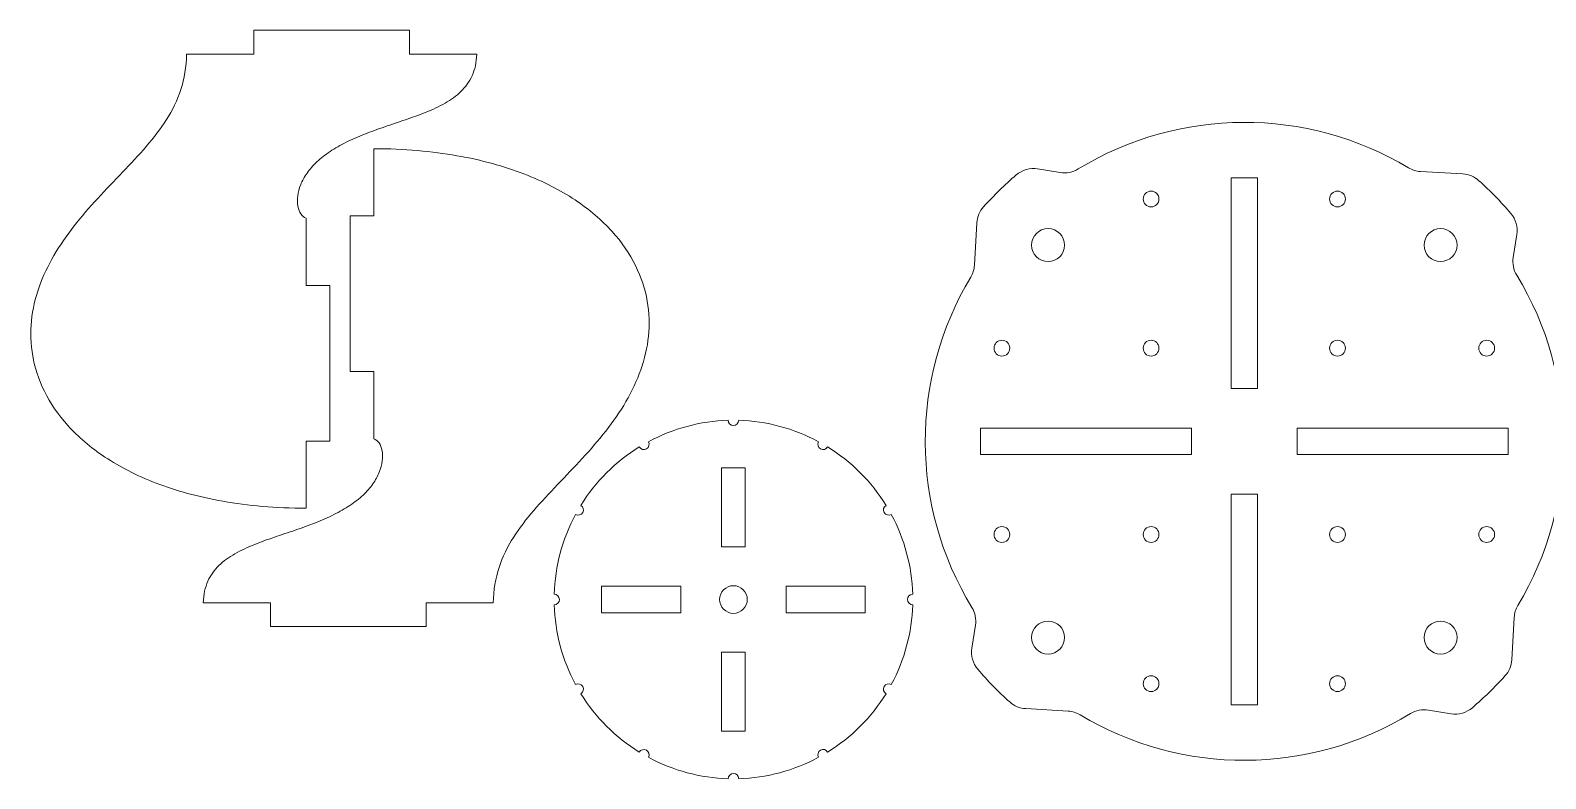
# Model space of a CAD drawing. Header units: centimetres. Extents: x -16.4 to 35.7, y -46.1 to 13.5.
# Drawn here: x -16.24 to 9.34, y -31.8 to -19.16 of the extents above; entities that cross this region are included whole.
import ezdxf

# ---------------------------------------------------------------- set-up
doc = ezdxf.new("R2010")
doc.units = ezdxf.units.CM
doc.header["$MEASUREMENT"] = 0
doc.layers.add('layer 1', color=7, linetype='Continuous')

msp = doc.modelspace()

# ---------------------------------------------------------------- linework, layer by layer
at = {"layer": 'layer 1', "color": 250, "lineweight": 9}
for points, knots in [([(-11.58258, -27.23208), (-11.58258, -27.23208), (-11.58258, -26.09738), (-11.58258, -26.09738), (-11.58258, -26.09738), (-11.58258, -26.09738), (-11.18208, -26.09738), (-11.18208, -26.09738), (-11.18208, -26.09738), (-11.18208, -26.09738), (-11.18208, -23.47188), (-11.18208, -23.47188), (-11.18208, -23.47188), (-11.18208, -23.47188), (-11.58258, -23.47188), (-11.58258, -23.47188), (-11.58258, -23.47188), (-11.58258, -23.47188), (-11.58258, -22.33293), (-11.58258, -22.33293), (-11.58258, -22.33293), (-11.61664, -22.32357), (-11.64661, -22.29914), (-11.67027, -22.26428), (-11.67027, -22.26428), (-11.69394, -22.22943), (-11.71132, -22.18412), (-11.72075, -22.13232), (-11.72075, -22.13232), (-11.73019, -22.08051), (-11.7317, -22.02222), (-11.72411, -21.96071), (-11.72411, -21.96071), (-11.71653, -21.89921), (-11.69987, -21.8345), (-11.67355, -21.76914), (-11.67355, -21.76914), (-11.64722, -21.70382), (-11.61121, -21.63787), (-11.56546, -21.57324), (-11.56546, -21.57324), (-11.5197, -21.50863), (-11.46419, -21.44531), (-11.39939, -21.38459), (-11.39939, -21.38459), (-11.33458, -21.32387), (-11.26045, -21.26574), (-11.17802, -21.21077), (-11.17802, -21.21077), (-11.09559, -21.1558), (-11.00482, -21.10399), (-10.90722, -21.05528), (-10.90722, -21.05528), (-10.80962, -21.00657), (-10.7052, -20.96095), (-10.59596, -20.91765), (-10.59596, -20.91765), (-10.48675, -20.87435), (-10.37273, -20.83338), (-10.25645, -20.79333), (-10.25645, -20.79333), (-10.14017, -20.75327), (-10.02165, -20.7141), (-9.90395, -20.67376), (-9.90395, -20.67376), (-9.78626, -20.6334), (-9.66938, -20.59184), (-9.55697, -20.54631), (-9.55697, -20.54631), (-9.44453, -20.50077), (-9.33653, -20.45129), (-9.23709, -20.39439), (-9.23709, -20.39439), (-9.13766, -20.33746), (-9.04679, -20.27315), (-8.96913, -20.19729), (-8.96913, -20.19729), (-8.89149, -20.12143), (-8.82704, -20.03404), (-8.78102, -19.93033), (-8.78102, -19.93033), (-8.73497, -19.82663), (-8.70734, -19.7066), (-8.70381, -19.56478), (-8.70381, -19.56478), (-8.70381, -19.56478), (-9.83817, -19.56478), (-9.83817, -19.56478), (-9.83817, -19.56478), (-9.83817, -19.56478), (-9.83817, -19.16428), (-9.83817, -19.16428), (-9.83817, -19.16428), (-9.83817, -19.16428), (-12.46368, -19.16428), (-12.46368, -19.16428), (-12.46368, -19.16428), (-12.46368, -19.16428), (-12.46368, -19.56478), (-12.46368, -19.56478), (-12.46368, -19.56478), (-12.46368, -19.56478), (-13.59864, -19.56478), (-13.59864, -19.56478), (-13.59864, -19.56478), (-13.60167, -19.7842), (-13.6367, -19.981), (-13.69586, -20.16287), (-13.69586, -20.16287), (-13.75503, -20.34475), (-13.83834, -20.51169), (-13.93829, -20.67021), (-13.93829, -20.67021), (-14.03825, -20.82872), (-14.15486, -20.97882), (-14.28101, -21.12582), (-14.28101, -21.12582), (-14.40718, -21.27281), (-14.5429, -21.4167), (-14.68144, -21.56164), (-14.68144, -21.56164), (-14.81998, -21.70658), (-14.96136, -21.85257), (-15.09922, -22.00257), (-15.09922, -22.00257), (-15.23709, -22.15257), (-15.37142, -22.30659), (-15.49631, -22.46642), (-15.49631, -22.46642), (-15.62117, -22.62625), (-15.73657, -22.79188), (-15.8369, -22.96394), (-15.8369, -22.96394), (-15.93723, -23.136), (-16.02249, -23.31446), (-16.0875, -23.49881), (-16.0875, -23.49881), (-16.15251, -23.68314), (-16.19723, -23.87333), (-16.21689, -24.06765), (-16.21689, -24.06765), (-16.23653, -24.26195), (-16.23108, -24.46038), (-16.19609, -24.65999), (-16.19609, -24.65999), (-16.1611, -24.85961), (-16.09656, -25.06042), (-15.99841, -25.25834), (-15.99841, -25.25834), (-15.90028, -25.45625), (-15.76852, -25.65126), (-15.59947, -25.83807), (-15.59947, -25.83807), (-15.43043, -26.02492), (-15.22409, -26.20357), (-14.97715, -26.36759), (-14.97715, -26.36759), (-14.7302, -26.5316), (-14.44264, -26.68099), (-14.11155, -26.80812), (-14.11155, -26.80812), (-13.78048, -26.93525), (-13.40585, -27.04011), (-12.98512, -27.1139), (-12.98512, -27.1139), (-12.56443, -27.1877), (-12.09764, -27.23041), (-11.58258, -27.23208)], [0, 0, 0, 0, 0.02325581, 0.02325581, 0.02325581, 0.02325581, 0.04651163, 0.04651163, 0.04651163, 0.04651163, 0.06976744, 0.06976744, 0.06976744, 0.06976744, 0.09302326, 0.09302326, 0.09302326, 0.09302326, 0.11627907, 0.11627907, 0.11627907, 0.11627907, 0.13953488, 0.13953488, 0.13953488, 0.13953488, 0.1627907, 0.1627907, 0.1627907, 0.1627907, 0.18604651, 0.18604651, 0.18604651, 0.18604651, 0.20930233, 0.20930233, 0.20930233, 0.20930233, 0.23255814, 0.23255814, 0.23255814, 0.23255814, 0.25581395, 0.25581395, 0.25581395, 0.25581395, 0.27906977, 0.27906977, 0.27906977, 0.27906977, 0.30232558, 0.30232558, 0.30232558, 0.30232558, 0.3255814, 0.3255814, 0.3255814, 0.3255814, 0.34883721, 0.34883721, 0.34883721, 0.34883721, 0.37209302, 0.37209302, 0.37209302, 0.37209302, 0.39534884, 0.39534884, 0.39534884, 0.39534884, 0.41860465, 0.41860465, 0.41860465, 0.41860465, 0.44186047, 0.44186047, 0.44186047, 0.44186047, 0.46511628, 0.46511628, 0.46511628, 0.46511628, 0.48837209, 0.48837209, 0.48837209, 0.48837209, 0.51162791, 0.51162791, 0.51162791, 0.51162791, 0.53488372, 0.53488372, 0.53488372, 0.53488372, 0.55813953, 0.55813953, 0.55813953, 0.55813953, 0.58139535, 0.58139535, 0.58139535, 0.58139535, 0.60465116, 0.60465116, 0.60465116, 0.60465116, 0.62790698, 0.62790698, 0.62790698, 0.62790698, 0.65116279, 0.65116279, 0.65116279, 0.65116279, 0.6744186, 0.6744186, 0.6744186, 0.6744186, 0.69767442, 0.69767442, 0.69767442, 0.69767442, 0.72093023, 0.72093023, 0.72093023, 0.72093023, 0.74418605, 0.74418605, 0.74418605, 0.74418605, 0.76744186, 0.76744186, 0.76744186, 0.76744186, 0.79069767, 0.79069767, 0.79069767, 0.79069767, 0.81395349, 0.81395349, 0.81395349, 0.81395349, 0.8372093, 0.8372093, 0.8372093, 0.8372093, 0.86046512, 0.86046512, 0.86046512, 0.86046512, 0.88372093, 0.88372093, 0.88372093, 0.88372093, 0.90697674, 0.90697674, 0.90697674, 0.90697674, 0.93023256, 0.93023256, 0.93023256, 0.93023256, 0.95348837, 0.95348837, 0.95348837, 0.95348837, 1, 1, 1, 1]), ([(-11.58258, -27.23208), (-11.58258, -27.23208), (-11.58258, -26.09738), (-11.58258, -26.09738), (-11.58258, -26.09738), (-11.58258, -26.09738), (-11.18208, -26.09738), (-11.18208, -26.09738), (-11.18208, -26.09738), (-11.18208, -26.09738), (-11.18208, -23.47188), (-11.18208, -23.47188), (-11.18208, -23.47188), (-11.18208, -23.47188), (-11.58258, -23.47188), (-11.58258, -23.47188), (-11.58258, -23.47188), (-11.58258, -23.47188), (-11.58258, -22.33293), (-11.58258, -22.33293), (-11.58258, -22.33293), (-11.61664, -22.32357), (-11.64661, -22.29914), (-11.67027, -22.26428), (-11.67027, -22.26428), (-11.69394, -22.22943), (-11.71132, -22.18412), (-11.72075, -22.13232), (-11.72075, -22.13232), (-11.73019, -22.08051), (-11.7317, -22.02222), (-11.72411, -21.96071), (-11.72411, -21.96071), (-11.71653, -21.89921), (-11.69987, -21.8345), (-11.67355, -21.76914), (-11.67355, -21.76914), (-11.64722, -21.70382), (-11.61121, -21.63787), (-11.56546, -21.57324), (-11.56546, -21.57324), (-11.5197, -21.50863), (-11.46419, -21.44531), (-11.39939, -21.38459), (-11.39939, -21.38459), (-11.33458, -21.32387), (-11.26045, -21.26574), (-11.17802, -21.21077), (-11.17802, -21.21077), (-11.09559, -21.1558), (-11.00482, -21.10399), (-10.90722, -21.05528), (-10.90722, -21.05528), (-10.80962, -21.00657), (-10.7052, -20.96095), (-10.59596, -20.91765), (-10.59596, -20.91765), (-10.48675, -20.87435), (-10.37273, -20.83338), (-10.25645, -20.79333), (-10.25645, -20.79333), (-10.14017, -20.75327), (-10.02165, -20.7141), (-9.90395, -20.67376), (-9.90395, -20.67376), (-9.78626, -20.6334), (-9.66938, -20.59184), (-9.55697, -20.54631), (-9.55697, -20.54631), (-9.44453, -20.50077), (-9.33653, -20.45129), (-9.23709, -20.39439), (-9.23709, -20.39439), (-9.13766, -20.33746), (-9.04679, -20.27315), (-8.96913, -20.19729), (-8.96913, -20.19729), (-8.89149, -20.12143), (-8.82704, -20.03404), (-8.78102, -19.93033), (-8.78102, -19.93033), (-8.73497, -19.82663), (-8.70734, -19.7066), (-8.70381, -19.56478), (-8.70381, -19.56478), (-8.70381, -19.56478), (-9.83817, -19.56478), (-9.83817, -19.56478), (-9.83817, -19.56478), (-9.83817, -19.56478), (-9.83817, -19.16428), (-9.83817, -19.16428), (-9.83817, -19.16428), (-9.83817, -19.16428), (-12.46368, -19.16428), (-12.46368, -19.16428), (-12.46368, -19.16428), (-12.46368, -19.16428), (-12.46368, -19.56478), (-12.46368, -19.56478), (-12.46368, -19.56478), (-12.46368, -19.56478), (-13.59864, -19.56478), (-13.59864, -19.56478), (-13.59864, -19.56478), (-13.60167, -19.7842), (-13.6367, -19.981), (-13.69586, -20.16287), (-13.69586, -20.16287), (-13.75503, -20.34475), (-13.83834, -20.51169), (-13.93829, -20.67021), (-13.93829, -20.67021), (-14.03825, -20.82872), (-14.15486, -20.97882), (-14.28101, -21.12582), (-14.28101, -21.12582), (-14.40718, -21.27281), (-14.5429, -21.4167), (-14.68144, -21.56164), (-14.68144, -21.56164), (-14.81998, -21.70658), (-14.96136, -21.85257), (-15.09922, -22.00257), (-15.09922, -22.00257), (-15.23709, -22.15257), (-15.37142, -22.30659), (-15.49631, -22.46642), (-15.49631, -22.46642), (-15.62117, -22.62625), (-15.73657, -22.79188), (-15.8369, -22.96394), (-15.8369, -22.96394), (-15.93723, -23.136), (-16.02249, -23.31446), (-16.0875, -23.49881), (-16.0875, -23.49881), (-16.15251, -23.68314), (-16.19723, -23.87333), (-16.21689, -24.06765), (-16.21689, -24.06765), (-16.23653, -24.26195), (-16.23108, -24.46038), (-16.19609, -24.65999), (-16.19609, -24.65999), (-16.1611, -24.85961), (-16.09656, -25.06042), (-15.99841, -25.25834), (-15.99841, -25.25834), (-15.90028, -25.45625), (-15.76852, -25.65126), (-15.59947, -25.83807), (-15.59947, -25.83807), (-15.43043, -26.02492), (-15.22409, -26.20357), (-14.97715, -26.36759), (-14.97715, -26.36759), (-14.7302, -26.5316), (-14.44264, -26.68099), (-14.11155, -26.80812), (-14.11155, -26.80812), (-13.78048, -26.93525), (-13.40585, -27.04011), (-12.98512, -27.1139), (-12.98512, -27.1139), (-12.56443, -27.1877), (-12.09764, -27.23041), (-11.58258, -27.23208)], [0, 0, 0, 0, 0.02325581, 0.02325581, 0.02325581, 0.02325581, 0.04651163, 0.04651163, 0.04651163, 0.04651163, 0.06976744, 0.06976744, 0.06976744, 0.06976744, 0.09302326, 0.09302326, 0.09302326, 0.09302326, 0.11627907, 0.11627907, 0.11627907, 0.11627907, 0.13953488, 0.13953488, 0.13953488, 0.13953488, 0.1627907, 0.1627907, 0.1627907, 0.1627907, 0.18604651, 0.18604651, 0.18604651, 0.18604651, 0.20930233, 0.20930233, 0.20930233, 0.20930233, 0.23255814, 0.23255814, 0.23255814, 0.23255814, 0.25581395, 0.25581395, 0.25581395, 0.25581395, 0.27906977, 0.27906977, 0.27906977, 0.27906977, 0.30232558, 0.30232558, 0.30232558, 0.30232558, 0.3255814, 0.3255814, 0.3255814, 0.3255814, 0.34883721, 0.34883721, 0.34883721, 0.34883721, 0.37209302, 0.37209302, 0.37209302, 0.37209302, 0.39534884, 0.39534884, 0.39534884, 0.39534884, 0.41860465, 0.41860465, 0.41860465, 0.41860465, 0.44186047, 0.44186047, 0.44186047, 0.44186047, 0.46511628, 0.46511628, 0.46511628, 0.46511628, 0.48837209, 0.48837209, 0.48837209, 0.48837209, 0.51162791, 0.51162791, 0.51162791, 0.51162791, 0.53488372, 0.53488372, 0.53488372, 0.53488372, 0.55813953, 0.55813953, 0.55813953, 0.55813953, 0.58139535, 0.58139535, 0.58139535, 0.58139535, 0.60465116, 0.60465116, 0.60465116, 0.60465116, 0.62790698, 0.62790698, 0.62790698, 0.62790698, 0.65116279, 0.65116279, 0.65116279, 0.65116279, 0.6744186, 0.6744186, 0.6744186, 0.6744186, 0.69767442, 0.69767442, 0.69767442, 0.69767442, 0.72093023, 0.72093023, 0.72093023, 0.72093023, 0.74418605, 0.74418605, 0.74418605, 0.74418605, 0.76744186, 0.76744186, 0.76744186, 0.76744186, 0.79069767, 0.79069767, 0.79069767, 0.79069767, 0.81395349, 0.81395349, 0.81395349, 0.81395349, 0.8372093, 0.8372093, 0.8372093, 0.8372093, 0.86046512, 0.86046512, 0.86046512, 0.86046512, 0.88372093, 0.88372093, 0.88372093, 0.88372093, 0.90697674, 0.90697674, 0.90697674, 0.90697674, 0.93023256, 0.93023256, 0.93023256, 0.93023256, 0.95348837, 0.95348837, 0.95348837, 0.95348837, 1, 1, 1, 1]), ([(-11.58258, -27.23208), (-11.58258, -27.23208), (-11.58258, -26.09738), (-11.58258, -26.09738), (-11.58258, -26.09738), (-11.58258, -26.09738), (-11.18208, -26.09738), (-11.18208, -26.09738), (-11.18208, -26.09738), (-11.18208, -26.09738), (-11.18208, -23.47188), (-11.18208, -23.47188), (-11.18208, -23.47188), (-11.18208, -23.47188), (-11.58258, -23.47188), (-11.58258, -23.47188), (-11.58258, -23.47188), (-11.58258, -23.47188), (-11.58258, -22.33293), (-11.58258, -22.33293), (-11.58258, -22.33293), (-11.61664, -22.32357), (-11.64661, -22.29914), (-11.67027, -22.26428), (-11.67027, -22.26428), (-11.69394, -22.22943), (-11.71132, -22.18412), (-11.72075, -22.13232), (-11.72075, -22.13232), (-11.73019, -22.08051), (-11.7317, -22.02222), (-11.72411, -21.96071), (-11.72411, -21.96071), (-11.71653, -21.89921), (-11.69987, -21.8345), (-11.67355, -21.76914), (-11.67355, -21.76914), (-11.64722, -21.70382), (-11.61121, -21.63787), (-11.56546, -21.57324), (-11.56546, -21.57324), (-11.5197, -21.50863), (-11.46419, -21.44531), (-11.39939, -21.38459), (-11.39939, -21.38459), (-11.33458, -21.32387), (-11.26045, -21.26574), (-11.17802, -21.21077), (-11.17802, -21.21077), (-11.09559, -21.1558), (-11.00482, -21.10399), (-10.90722, -21.05528), (-10.90722, -21.05528), (-10.80962, -21.00657), (-10.7052, -20.96095), (-10.59596, -20.91765), (-10.59596, -20.91765), (-10.48675, -20.87435), (-10.37273, -20.83338), (-10.25645, -20.79333), (-10.25645, -20.79333), (-10.14017, -20.75327), (-10.02165, -20.7141), (-9.90395, -20.67376), (-9.90395, -20.67376), (-9.78626, -20.6334), (-9.66938, -20.59184), (-9.55697, -20.54631), (-9.55697, -20.54631), (-9.44453, -20.50077), (-9.33653, -20.45129), (-9.23709, -20.39439), (-9.23709, -20.39439), (-9.13766, -20.33746), (-9.04679, -20.27315), (-8.96913, -20.19729), (-8.96913, -20.19729), (-8.89149, -20.12143), (-8.82704, -20.03404), (-8.78102, -19.93033), (-8.78102, -19.93033), (-8.73497, -19.82663), (-8.70734, -19.7066), (-8.70381, -19.56478), (-8.70381, -19.56478), (-8.70381, -19.56478), (-9.83817, -19.56478), (-9.83817, -19.56478), (-9.83817, -19.56478), (-9.83817, -19.56478), (-9.83817, -19.16428), (-9.83817, -19.16428), (-9.83817, -19.16428), (-9.83817, -19.16428), (-12.46368, -19.16428), (-12.46368, -19.16428), (-12.46368, -19.16428), (-12.46368, -19.16428), (-12.46368, -19.56478), (-12.46368, -19.56478), (-12.46368, -19.56478), (-12.46368, -19.56478), (-13.59864, -19.56478), (-13.59864, -19.56478), (-13.59864, -19.56478), (-13.60167, -19.7842), (-13.6367, -19.981), (-13.69586, -20.16287), (-13.69586, -20.16287), (-13.75503, -20.34475), (-13.83834, -20.51169), (-13.93829, -20.67021), (-13.93829, -20.67021), (-14.03825, -20.82872), (-14.15486, -20.97882), (-14.28101, -21.12582), (-14.28101, -21.12582), (-14.40718, -21.27281), (-14.5429, -21.4167), (-14.68144, -21.56164), (-14.68144, -21.56164), (-14.81998, -21.70658), (-14.96136, -21.85257), (-15.09922, -22.00257), (-15.09922, -22.00257), (-15.23709, -22.15257), (-15.37142, -22.30659), (-15.49631, -22.46642), (-15.49631, -22.46642), (-15.62117, -22.62625), (-15.73657, -22.79188), (-15.8369, -22.96394), (-15.8369, -22.96394), (-15.93723, -23.136), (-16.02249, -23.31446), (-16.0875, -23.49881), (-16.0875, -23.49881), (-16.15251, -23.68314), (-16.19723, -23.87333), (-16.21689, -24.06765), (-16.21689, -24.06765), (-16.23653, -24.26195), (-16.23108, -24.46038), (-16.19609, -24.65999), (-16.19609, -24.65999), (-16.1611, -24.85961), (-16.09656, -25.06042), (-15.99841, -25.25834), (-15.99841, -25.25834), (-15.90028, -25.45625), (-15.76852, -25.65126), (-15.59947, -25.83807), (-15.59947, -25.83807), (-15.43043, -26.02492), (-15.22409, -26.20357), (-14.97715, -26.36759), (-14.97715, -26.36759), (-14.7302, -26.5316), (-14.44264, -26.68099), (-14.11155, -26.80812), (-14.11155, -26.80812), (-13.78048, -26.93525), (-13.40585, -27.04011), (-12.98512, -27.1139), (-12.98512, -27.1139), (-12.56443, -27.1877), (-12.09764, -27.23041), (-11.58258, -27.23208)], [0, 0, 0, 0, 0.02325581, 0.02325581, 0.02325581, 0.02325581, 0.04651163, 0.04651163, 0.04651163, 0.04651163, 0.06976744, 0.06976744, 0.06976744, 0.06976744, 0.09302326, 0.09302326, 0.09302326, 0.09302326, 0.11627907, 0.11627907, 0.11627907, 0.11627907, 0.13953488, 0.13953488, 0.13953488, 0.13953488, 0.1627907, 0.1627907, 0.1627907, 0.1627907, 0.18604651, 0.18604651, 0.18604651, 0.18604651, 0.20930233, 0.20930233, 0.20930233, 0.20930233, 0.23255814, 0.23255814, 0.23255814, 0.23255814, 0.25581395, 0.25581395, 0.25581395, 0.25581395, 0.27906977, 0.27906977, 0.27906977, 0.27906977, 0.30232558, 0.30232558, 0.30232558, 0.30232558, 0.3255814, 0.3255814, 0.3255814, 0.3255814, 0.34883721, 0.34883721, 0.34883721, 0.34883721, 0.37209302, 0.37209302, 0.37209302, 0.37209302, 0.39534884, 0.39534884, 0.39534884, 0.39534884, 0.41860465, 0.41860465, 0.41860465, 0.41860465, 0.44186047, 0.44186047, 0.44186047, 0.44186047, 0.46511628, 0.46511628, 0.46511628, 0.46511628, 0.48837209, 0.48837209, 0.48837209, 0.48837209, 0.51162791, 0.51162791, 0.51162791, 0.51162791, 0.53488372, 0.53488372, 0.53488372, 0.53488372, 0.55813953, 0.55813953, 0.55813953, 0.55813953, 0.58139535, 0.58139535, 0.58139535, 0.58139535, 0.60465116, 0.60465116, 0.60465116, 0.60465116, 0.62790698, 0.62790698, 0.62790698, 0.62790698, 0.65116279, 0.65116279, 0.65116279, 0.65116279, 0.6744186, 0.6744186, 0.6744186, 0.6744186, 0.69767442, 0.69767442, 0.69767442, 0.69767442, 0.72093023, 0.72093023, 0.72093023, 0.72093023, 0.74418605, 0.74418605, 0.74418605, 0.74418605, 0.76744186, 0.76744186, 0.76744186, 0.76744186, 0.79069767, 0.79069767, 0.79069767, 0.79069767, 0.81395349, 0.81395349, 0.81395349, 0.81395349, 0.8372093, 0.8372093, 0.8372093, 0.8372093, 0.86046512, 0.86046512, 0.86046512, 0.86046512, 0.88372093, 0.88372093, 0.88372093, 0.88372093, 0.90697674, 0.90697674, 0.90697674, 0.90697674, 0.93023256, 0.93023256, 0.93023256, 0.93023256, 0.95348837, 0.95348837, 0.95348837, 0.95348837, 1, 1, 1, 1]), ([(-0.26243, -22.4146), (-0.25654, -22.31376), (-0.21652, -22.21792), (-0.14894, -22.14285), (-0.14894, -22.14285), (0.0229, -21.95193), (0.20698, -21.77241), (0.40215, -21.60541), (0.40215, -21.60541), (0.50126, -21.5206), (0.63258, -21.48355), (0.7614, -21.50405), (0.7614, -21.50405), (0.7614, -21.50405), (1.14454, -21.56502), (1.14454, -21.56502), (1.14454, -21.56502), (1.24899, -21.58163), (1.35593, -21.56052), (1.44619, -21.50546), (1.44619, -21.50546), (3.15607, -20.4625), (5.30353, -20.45481), (7.02087, -21.48545), (7.02087, -21.48545), (7.08248, -21.52244), (7.15216, -21.54395), (7.22391, -21.54814), (7.22391, -21.54814), (7.22391, -21.54814), (7.93777, -21.58984), (7.93777, -21.58984), (7.93777, -21.58984), (8.03862, -21.59573), (8.13446, -21.63574), (8.20953, -21.70333), (8.20953, -21.70333), (8.40045, -21.87515), (8.57997, -22.05925), (8.74696, -22.25441), (8.74696, -22.25441), (8.83178, -22.35352), (8.86883, -22.48484), (8.84833, -22.61366), (8.84833, -22.61366), (8.84833, -22.61366), (8.78736, -22.9968), (8.78736, -22.9968), (8.78736, -22.9968), (8.77075, -23.10125), (8.79187, -23.20819), (8.84692, -23.29846), (8.84692, -23.29846), (9.88988, -25.00834), (9.89757, -27.15581), (8.86692, -28.87313), (8.86692, -28.87313), (8.82994, -28.93476), (8.80843, -29.00442), (8.80424, -29.07618), (8.80424, -29.07618), (8.80424, -29.07618), (8.76254, -29.79005), (8.76254, -29.79005), (8.76254, -29.79005), (8.75665, -29.89088), (8.71663, -29.98672), (8.64905, -30.0618), (8.64905, -30.0618), (8.47722, -30.25272), (8.29313, -30.43223), (8.09796, -30.59923), (8.09796, -30.59923), (7.99886, -30.68405), (7.86754, -30.7211), (7.73872, -30.70059), (7.73872, -30.70059), (7.73872, -30.70059), (7.35557, -30.63963), (7.35557, -30.63963), (7.35557, -30.63963), (7.25113, -30.62301), (7.14419, -30.64412), (7.05392, -30.69919), (7.05392, -30.69919), (5.34404, -31.74214), (3.19657, -31.74983), (1.47925, -30.71919), (1.47925, -30.71919), (1.41762, -30.6822), (1.34796, -30.6607), (1.2762, -30.65651), (1.2762, -30.65651), (1.2762, -30.65651), (0.56233, -30.61481), (0.56233, -30.61481), (0.56233, -30.61481), (0.4615, -30.60892), (0.36566, -30.5689), (0.29057, -30.50132), (0.29057, -30.50132), (0.09966, -30.32948), (-0.07985, -30.1454), (-0.24685, -29.95023), (-0.24685, -29.95023), (-0.33167, -29.85113), (-0.36872, -29.71981), (-0.34821, -29.59098), (-0.34821, -29.59098), (-0.34821, -29.59098), (-0.28725, -29.20784), (-0.28725, -29.20784), (-0.28725, -29.20784), (-0.27062, -29.10339), (-0.29174, -28.99645), (-0.34681, -28.90619), (-0.34681, -28.90619), (-1.38976, -27.1963), (-1.39745, -25.04885), (-0.36681, -23.33151), (-0.36681, -23.33151), (-0.32982, -23.2699), (-0.30832, -23.20023), (-0.30412, -23.12846), (-0.30412, -23.12846), (-0.30412, -23.12846), (-0.26243, -22.4146), (-0.26243, -22.4146)], [0, 0, 0, 0, 0.03030303, 0.03030303, 0.03030303, 0.03030303, 0.06060606, 0.06060606, 0.06060606, 0.06060606, 0.09090909, 0.09090909, 0.09090909, 0.09090909, 0.12121212, 0.12121212, 0.12121212, 0.12121212, 0.15151515, 0.15151515, 0.15151515, 0.15151515, 0.18181818, 0.18181818, 0.18181818, 0.18181818, 0.21212121, 0.21212121, 0.21212121, 0.21212121, 0.24242424, 0.24242424, 0.24242424, 0.24242424, 0.27272727, 0.27272727, 0.27272727, 0.27272727, 0.3030303, 0.3030303, 0.3030303, 0.3030303, 0.33333333, 0.33333333, 0.33333333, 0.33333333, 0.36363636, 0.36363636, 0.36363636, 0.36363636, 0.39393939, 0.39393939, 0.39393939, 0.39393939, 0.42424242, 0.42424242, 0.42424242, 0.42424242, 0.45454545, 0.45454545, 0.45454545, 0.45454545, 0.48484848, 0.48484848, 0.48484848, 0.48484848, 0.51515152, 0.51515152, 0.51515152, 0.51515152, 0.54545455, 0.54545455, 0.54545455, 0.54545455, 0.57575758, 0.57575758, 0.57575758, 0.57575758, 0.60606061, 0.60606061, 0.60606061, 0.60606061, 0.63636364, 0.63636364, 0.63636364, 0.63636364, 0.66666667, 0.66666667, 0.66666667, 0.66666667, 0.6969697, 0.6969697, 0.6969697, 0.6969697, 0.72727273, 0.72727273, 0.72727273, 0.72727273, 0.75757576, 0.75757576, 0.75757576, 0.75757576, 0.78787879, 0.78787879, 0.78787879, 0.78787879, 0.81818182, 0.81818182, 0.81818182, 0.81818182, 0.84848485, 0.84848485, 0.84848485, 0.84848485, 0.87878788, 0.87878788, 0.87878788, 0.87878788, 0.90909091, 0.90909091, 0.90909091, 0.90909091, 0.93939394, 0.93939394, 0.93939394, 0.93939394, 1, 1, 1, 1]), ([(-13.31776, -28.82977), (-13.31776, -28.82977), (-12.1834, -28.82977), (-12.1834, -28.82977), (-12.1834, -28.82977), (-12.1834, -28.82977), (-12.1834, -29.23027), (-12.1834, -29.23027), (-12.1834, -29.23027), (-12.1834, -29.23027), (-9.5579, -29.23027), (-9.5579, -29.23027), (-9.5579, -29.23027), (-9.5579, -29.23027), (-9.5579, -28.82977), (-9.5579, -28.82977), (-9.5579, -28.82977), (-9.5579, -28.82977), (-8.42294, -28.82977), (-8.42294, -28.82977), (-8.42294, -28.82977), (-8.41991, -28.61035), (-8.38487, -28.41355), (-8.3257, -28.23168), (-8.3257, -28.23168), (-8.26655, -28.0498), (-8.18324, -27.88286), (-8.08328, -27.72433), (-8.08328, -27.72433), (-7.98333, -27.56581), (-7.86672, -27.41573), (-7.74055, -27.26873), (-7.74055, -27.26873), (-7.6144, -27.12175), (-7.47868, -26.97785), (-7.34012, -26.8329), (-7.34012, -26.8329), (-7.20159, -26.68796), (-7.06022, -26.54198), (-6.92235, -26.39198), (-6.92235, -26.39198), (-6.78449, -26.24198), (-6.65014, -26.08796), (-6.52527, -25.92813), (-6.52527, -25.92813), (-6.40041, -25.7683), (-6.28501, -25.60267), (-6.18468, -25.43061), (-6.18468, -25.43061), (-6.08435, -25.25855), (-5.99907, -25.08008), (-5.93406, -24.89574), (-5.93406, -24.89574), (-5.86907, -24.71141), (-5.82433, -24.52121), (-5.80469, -24.3269), (-5.80469, -24.3269), (-5.78505, -24.1326), (-5.7905, -23.93417), (-5.82549, -23.73457), (-5.82549, -23.73457), (-5.86049, -23.53494), (-5.92502, -23.33412), (-6.02315, -23.13621), (-6.02315, -23.13621), (-6.1213, -22.9383), (-6.25304, -22.74329), (-6.42209, -22.55646), (-6.42209, -22.55646), (-6.59113, -22.36963), (-6.79747, -22.19098), (-7.04443, -22.02696), (-7.04443, -22.02696), (-7.29138, -21.86293), (-7.57893, -21.71354), (-7.91002, -21.58643), (-7.91002, -21.58643), (-8.2411, -21.45928), (-8.61573, -21.35443), (-9.03644, -21.28063), (-9.03644, -21.28063), (-9.45715, -21.20684), (-9.92394, -21.16412), (-10.439, -21.16247), (-10.439, -21.16247), (-10.439, -21.16247), (-10.439, -22.29717), (-10.439, -22.29717), (-10.439, -22.29717), (-10.439, -22.29717), (-10.8395, -22.29717), (-10.8395, -22.29717), (-10.8395, -22.29717), (-10.8395, -22.29717), (-10.8395, -24.92266), (-10.8395, -24.92266), (-10.8395, -24.92266), (-10.8395, -24.92266), (-10.439, -24.92266), (-10.439, -24.92266), (-10.439, -24.92266), (-10.439, -24.92266), (-10.439, -26.06162), (-10.439, -26.06162), (-10.439, -26.06162), (-10.40493, -26.07098), (-10.37496, -26.09539), (-10.35131, -26.13027), (-10.35131, -26.13027), (-10.32763, -26.16512), (-10.31025, -26.21043), (-10.30082, -26.26224), (-10.30082, -26.26224), (-10.29138, -26.31403), (-10.28988, -26.37233), (-10.29746, -26.43382), (-10.29746, -26.43382), (-10.30504, -26.49533), (-10.3217, -26.56005), (-10.34804, -26.62539), (-10.34804, -26.62539), (-10.37435, -26.69073), (-10.41037, -26.75668), (-10.45611, -26.82131), (-10.45611, -26.82131), (-10.50187, -26.88593), (-10.55738, -26.94924), (-10.62219, -27.00994), (-10.62219, -27.00994), (-10.68699, -27.07067), (-10.76112, -27.12882), (-10.84355, -27.18378), (-10.84355, -27.18378), (-10.92598, -27.23875), (-11.01677, -27.29056), (-11.11437, -27.33926), (-11.11437, -27.33926), (-11.21195, -27.38797), (-11.31638, -27.43361), (-11.42561, -27.4769), (-11.42561, -27.4769), (-11.53482, -27.5202), (-11.64886, -27.56116), (-11.76514, -27.60122), (-11.76514, -27.60122), (-11.8814, -27.64128), (-11.99993, -27.68045), (-12.11762, -27.7208), (-12.11762, -27.7208), (-12.23531, -27.76116), (-12.35219, -27.80271), (-12.46461, -27.84823), (-12.46461, -27.84823), (-12.57704, -27.89376), (-12.68505, -27.94326), (-12.78448, -28.00017), (-12.78448, -28.00017), (-12.88392, -28.05707), (-12.97478, -28.12141), (-13.05244, -28.19726), (-13.05244, -28.19726), (-13.13009, -28.27312), (-13.19453, -28.3605), (-13.24056, -28.46422), (-13.24056, -28.46422), (-13.2866, -28.56792), (-13.31423, -28.68795), (-13.31776, -28.82977)], [0, 0, 0, 0, 0.02325581, 0.02325581, 0.02325581, 0.02325581, 0.04651163, 0.04651163, 0.04651163, 0.04651163, 0.06976744, 0.06976744, 0.06976744, 0.06976744, 0.09302326, 0.09302326, 0.09302326, 0.09302326, 0.11627907, 0.11627907, 0.11627907, 0.11627907, 0.13953488, 0.13953488, 0.13953488, 0.13953488, 0.1627907, 0.1627907, 0.1627907, 0.1627907, 0.18604651, 0.18604651, 0.18604651, 0.18604651, 0.20930233, 0.20930233, 0.20930233, 0.20930233, 0.23255814, 0.23255814, 0.23255814, 0.23255814, 0.25581395, 0.25581395, 0.25581395, 0.25581395, 0.27906977, 0.27906977, 0.27906977, 0.27906977, 0.30232558, 0.30232558, 0.30232558, 0.30232558, 0.3255814, 0.3255814, 0.3255814, 0.3255814, 0.34883721, 0.34883721, 0.34883721, 0.34883721, 0.37209302, 0.37209302, 0.37209302, 0.37209302, 0.39534884, 0.39534884, 0.39534884, 0.39534884, 0.41860465, 0.41860465, 0.41860465, 0.41860465, 0.44186047, 0.44186047, 0.44186047, 0.44186047, 0.46511628, 0.46511628, 0.46511628, 0.46511628, 0.48837209, 0.48837209, 0.48837209, 0.48837209, 0.51162791, 0.51162791, 0.51162791, 0.51162791, 0.53488372, 0.53488372, 0.53488372, 0.53488372, 0.55813953, 0.55813953, 0.55813953, 0.55813953, 0.58139535, 0.58139535, 0.58139535, 0.58139535, 0.60465116, 0.60465116, 0.60465116, 0.60465116, 0.62790698, 0.62790698, 0.62790698, 0.62790698, 0.65116279, 0.65116279, 0.65116279, 0.65116279, 0.6744186, 0.6744186, 0.6744186, 0.6744186, 0.69767442, 0.69767442, 0.69767442, 0.69767442, 0.72093023, 0.72093023, 0.72093023, 0.72093023, 0.74418605, 0.74418605, 0.74418605, 0.74418605, 0.76744186, 0.76744186, 0.76744186, 0.76744186, 0.79069767, 0.79069767, 0.79069767, 0.79069767, 0.81395349, 0.81395349, 0.81395349, 0.81395349, 0.8372093, 0.8372093, 0.8372093, 0.8372093, 0.86046512, 0.86046512, 0.86046512, 0.86046512, 0.88372093, 0.88372093, 0.88372093, 0.88372093, 0.90697674, 0.90697674, 0.90697674, 0.90697674, 0.93023256, 0.93023256, 0.93023256, 0.93023256, 0.95348837, 0.95348837, 0.95348837, 0.95348837, 1, 1, 1, 1]), ([(4.47255, -21.65232), (4.47255, -21.65232), (4.02756, -21.65232), (4.02756, -21.65232), (4.02756, -21.65232), (4.02756, -21.65232), (4.02756, -25.21232), (4.02756, -25.21232), (4.02756, -25.21232), (4.02756, -25.21232), (4.47255, -25.21232), (4.47255, -25.21232), (4.47255, -25.21232), (4.47255, -25.21232), (4.47255, -21.65232), (4.47255, -21.65232)], [0, 0, 0, 0, 0.2, 0.2, 0.2, 0.2, 0.4, 0.4, 0.4, 0.4, 0.6, 0.6, 0.6, 0.6, 1, 1, 1, 1]), ([(2.54324, -22.01171), (2.54324, -21.93798), (2.60302, -21.87821), (2.67675, -21.87821), (2.67675, -21.87821), (2.75048, -21.87821), (2.81025, -21.93798), (2.81025, -22.01171), (2.81025, -22.01171), (2.81025, -22.08543), (2.75048, -22.14521), (2.67675, -22.14521), (2.67675, -22.14521), (2.60302, -22.14521), (2.54324, -22.08543), (2.54324, -22.01171)], [0, 0, 0, 0, 0.2, 0.2, 0.2, 0.2, 0.4, 0.4, 0.4, 0.4, 0.6, 0.6, 0.6, 0.6, 1, 1, 1, 1]), ([(5.68987, -22.01171), (5.68987, -21.93798), (5.74964, -21.87821), (5.82337, -21.87821), (5.82337, -21.87821), (5.8971, -21.87821), (5.95687, -21.93798), (5.95687, -22.01171), (5.95687, -22.01171), (5.95687, -22.08543), (5.8971, -22.14521), (5.82337, -22.14521), (5.82337, -22.14521), (5.74964, -22.14521), (5.68987, -22.08543), (5.68987, -22.01171)], [0, 0, 0, 0, 0.2, 0.2, 0.2, 0.2, 0.4, 0.4, 0.4, 0.4, 0.6, 0.6, 0.6, 0.6, 1, 1, 1, 1]), ([(0.66011, -22.7905), (0.66011, -22.63689), (0.78463, -22.51237), (0.93824, -22.51237), (0.93824, -22.51237), (1.09184, -22.51237), (1.21636, -22.63689), (1.21636, -22.7905), (1.21636, -22.7905), (1.21636, -22.94411), (1.09184, -23.06862), (0.93824, -23.06862), (0.93824, -23.06862), (0.78463, -23.06862), (0.66011, -22.94411), (0.66011, -22.7905)], [0, 0, 0, 0, 0.2, 0.2, 0.2, 0.2, 0.4, 0.4, 0.4, 0.4, 0.6, 0.6, 0.6, 0.6, 1, 1, 1, 1]), ([(7.28376, -22.7905), (7.28376, -22.63689), (7.40828, -22.51237), (7.56187, -22.51237), (7.56187, -22.51237), (7.71549, -22.51237), (7.84001, -22.63689), (7.84001, -22.7905), (7.84001, -22.7905), (7.84001, -22.94411), (7.71549, -23.06862), (7.56187, -23.06862), (7.56187, -23.06862), (7.40828, -23.06862), (7.28376, -22.94411), (7.28376, -22.7905)], [0, 0, 0, 0, 0.2, 0.2, 0.2, 0.2, 0.4, 0.4, 0.4, 0.4, 0.6, 0.6, 0.6, 0.6, 1, 1, 1, 1]), ([(0.02595, -24.52901), (0.02595, -24.45529), (0.08571, -24.39551), (0.15945, -24.39551), (0.15945, -24.39551), (0.23317, -24.39551), (0.29295, -24.45529), (0.29295, -24.52901), (0.29295, -24.52901), (0.29295, -24.60274), (0.23317, -24.66251), (0.15945, -24.66251), (0.15945, -24.66251), (0.08571, -24.66251), (0.02595, -24.60274), (0.02595, -24.52901)], [0, 0, 0, 0, 0.2, 0.2, 0.2, 0.2, 0.4, 0.4, 0.4, 0.4, 0.6, 0.6, 0.6, 0.6, 1, 1, 1, 1]), ([(2.54324, -24.52901), (2.54324, -24.45529), (2.60302, -24.39551), (2.67675, -24.39551), (2.67675, -24.39551), (2.75048, -24.39551), (2.81025, -24.45529), (2.81025, -24.52901), (2.81025, -24.52901), (2.81025, -24.60274), (2.75048, -24.66251), (2.67675, -24.66251), (2.67675, -24.66251), (2.60302, -24.66251), (2.54324, -24.60274), (2.54324, -24.52901)], [0, 0, 0, 0, 0.2, 0.2, 0.2, 0.2, 0.4, 0.4, 0.4, 0.4, 0.6, 0.6, 0.6, 0.6, 1, 1, 1, 1]), ([(5.68987, -24.52901), (5.68987, -24.45529), (5.74964, -24.39551), (5.82337, -24.39551), (5.82337, -24.39551), (5.8971, -24.39551), (5.95687, -24.45529), (5.95687, -24.52901), (5.95687, -24.52901), (5.95687, -24.60274), (5.8971, -24.66251), (5.82337, -24.66251), (5.82337, -24.66251), (5.74964, -24.66251), (5.68987, -24.60274), (5.68987, -24.52901)], [0, 0, 0, 0, 0.2, 0.2, 0.2, 0.2, 0.4, 0.4, 0.4, 0.4, 0.6, 0.6, 0.6, 0.6, 1, 1, 1, 1]), ([(8.20717, -24.52901), (8.20717, -24.45529), (8.26693, -24.39551), (8.34067, -24.39551), (8.34067, -24.39551), (8.41441, -24.39551), (8.47417, -24.45529), (8.47417, -24.52901), (8.47417, -24.52901), (8.47417, -24.60274), (8.41441, -24.66251), (8.34067, -24.66251), (8.34067, -24.66251), (8.26693, -24.66251), (8.20717, -24.60274), (8.20717, -24.52901)], [0, 0, 0, 0, 0.2, 0.2, 0.2, 0.2, 0.4, 0.4, 0.4, 0.4, 0.6, 0.6, 0.6, 0.6, 1, 1, 1, 1]), ([(-5.96025, -31.34729), (-5.93557, -31.30596), (-5.88251, -31.29174), (-5.84047, -31.31519), (-5.84047, -31.31519), (-5.79755, -31.33915), (-5.78217, -31.39335), (-5.80612, -31.43627), (-5.80612, -31.43627), (-5.39154, -31.65965), (-4.93055, -31.78317), (-4.45983, -31.79701), (-4.45983, -31.79701), (-4.45912, -31.74888), (-4.42028, -31.71004), (-4.37215, -31.70934), (-4.37215, -31.70934), (-4.323, -31.70861), (-4.28257, -31.74786), (-4.28185, -31.79701), (-4.28185, -31.79701), (-3.81113, -31.78317), (-3.35014, -31.65965), (-2.93556, -31.43627), (-2.93556, -31.43627), (-2.95903, -31.39424), (-2.9448, -31.34118), (-2.90347, -31.3165), (-2.90347, -31.3165), (-2.86127, -31.29131), (-2.80663, -31.30509), (-2.78143, -31.34729), (-2.78143, -31.34729), (-2.3807, -31.09994), (-2.04323, -30.76247), (-1.79588, -30.36174), (-1.79588, -30.36174), (-1.8372, -30.33706), (-1.85142, -30.284), (-1.82797, -30.24196), (-1.82797, -30.24196), (-1.80403, -30.19904), (-1.7498, -30.18366), (-1.70688, -30.2076), (-1.70688, -30.2076), (-1.48353, -29.79303), (-1.35999, -29.33204), (-1.34615, -28.8613), (-1.34615, -28.8613), (-1.39427, -28.8606), (-1.43312, -28.82176), (-1.43383, -28.77363), (-1.43383, -28.77363), (-1.43455, -28.72449), (-1.39529, -28.68405), (-1.34615, -28.68333), (-1.34615, -28.68333), (-1.36, -28.21262), (-1.48352, -27.75162), (-1.7069, -27.33705), (-1.7069, -27.33705), (-1.74893, -27.3605), (-1.80199, -27.34628), (-1.82666, -27.30495), (-1.82666, -27.30495), (-1.85186, -27.26275), (-1.83808, -27.20811), (-1.79588, -27.18291), (-1.79588, -27.18291), (-2.04323, -26.78218), (-2.3807, -26.44471), (-2.78143, -26.19736), (-2.78143, -26.19736), (-2.80611, -26.23868), (-2.85917, -26.2529), (-2.90121, -26.22945), (-2.90121, -26.22945), (-2.94413, -26.20549), (-2.95952, -26.15128), (-2.93556, -26.10836), (-2.93556, -26.10836), (-3.35014, -25.88501), (-3.81113, -25.76147), (-4.28185, -25.74763), (-4.28185, -25.74763), (-4.28256, -25.79576), (-4.3214, -25.83461), (-4.36953, -25.8353), (-4.36953, -25.8353), (-4.41868, -25.83603), (-4.45911, -25.79678), (-4.45983, -25.74763), (-4.45983, -25.74763), (-4.93055, -25.76147), (-5.39154, -25.88501), (-5.80613, -26.10836), (-5.80613, -26.10836), (-5.78266, -26.1504), (-5.79688, -26.20347), (-5.83821, -26.22815), (-5.83821, -26.22815), (-5.88041, -26.25334), (-5.93506, -26.23956), (-5.96026, -26.19736), (-5.96026, -26.19736), (-6.36098, -26.44471), (-6.69845, -26.78218), (-6.9458, -27.18291), (-6.9458, -27.18291), (-6.90448, -27.20758), (-6.89026, -27.26065), (-6.91372, -27.3027), (-6.91372, -27.3027), (-6.93766, -27.34562), (-6.99188, -27.36098), (-7.0348, -27.33705), (-7.0348, -27.33705), (-7.25816, -27.75163), (-7.38169, -28.21262), (-7.39553, -28.68333), (-7.39553, -28.68333), (-7.34741, -28.68404), (-7.30856, -28.72288), (-7.30785, -28.77101), (-7.30785, -28.77101), (-7.30713, -28.82016), (-7.34639, -28.86059), (-7.39553, -28.86131), (-7.39553, -28.86131), (-7.38168, -29.33203), (-7.25816, -29.79302), (-7.03479, -30.20759), (-7.03479, -30.20759), (-6.99275, -30.18414), (-6.9397, -30.19837), (-6.91502, -30.2397), (-6.91502, -30.2397), (-6.88983, -30.2819), (-6.90361, -30.33655), (-6.94581, -30.36174), (-6.94581, -30.36174), (-6.69846, -30.76246), (-6.36099, -31.09993), (-5.96025, -31.34729)], [0, 0, 0, 0, 0.02702703, 0.02702703, 0.02702703, 0.02702703, 0.05405405, 0.05405405, 0.05405405, 0.05405405, 0.08108108, 0.08108108, 0.08108108, 0.08108108, 0.10810811, 0.10810811, 0.10810811, 0.10810811, 0.13513514, 0.13513514, 0.13513514, 0.13513514, 0.16216216, 0.16216216, 0.16216216, 0.16216216, 0.18918919, 0.18918919, 0.18918919, 0.18918919, 0.21621622, 0.21621622, 0.21621622, 0.21621622, 0.24324324, 0.24324324, 0.24324324, 0.24324324, 0.27027027, 0.27027027, 0.27027027, 0.27027027, 0.2972973, 0.2972973, 0.2972973, 0.2972973, 0.32432432, 0.32432432, 0.32432432, 0.32432432, 0.35135135, 0.35135135, 0.35135135, 0.35135135, 0.37837838, 0.37837838, 0.37837838, 0.37837838, 0.40540541, 0.40540541, 0.40540541, 0.40540541, 0.43243243, 0.43243243, 0.43243243, 0.43243243, 0.45945946, 0.45945946, 0.45945946, 0.45945946, 0.48648649, 0.48648649, 0.48648649, 0.48648649, 0.51351351, 0.51351351, 0.51351351, 0.51351351, 0.54054054, 0.54054054, 0.54054054, 0.54054054, 0.56756757, 0.56756757, 0.56756757, 0.56756757, 0.59459459, 0.59459459, 0.59459459, 0.59459459, 0.62162162, 0.62162162, 0.62162162, 0.62162162, 0.64864865, 0.64864865, 0.64864865, 0.64864865, 0.67567568, 0.67567568, 0.67567568, 0.67567568, 0.7027027, 0.7027027, 0.7027027, 0.7027027, 0.72972973, 0.72972973, 0.72972973, 0.72972973, 0.75675676, 0.75675676, 0.75675676, 0.75675676, 0.78378378, 0.78378378, 0.78378378, 0.78378378, 0.81081081, 0.81081081, 0.81081081, 0.81081081, 0.83783784, 0.83783784, 0.83783784, 0.83783784, 0.86486486, 0.86486486, 0.86486486, 0.86486486, 0.89189189, 0.89189189, 0.89189189, 0.89189189, 0.91891892, 0.91891892, 0.91891892, 0.91891892, 0.94594595, 0.94594595, 0.94594595, 0.94594595, 1, 1, 1, 1]), ([(-0.19994, -25.87983), (-0.19994, -25.87983), (-0.19994, -26.32482), (-0.19994, -26.32482), (-0.19994, -26.32482), (-0.19994, -26.32482), (3.36005, -26.32482), (3.36005, -26.32482), (3.36005, -26.32482), (3.36005, -26.32482), (3.36005, -25.87983), (3.36005, -25.87983), (3.36005, -25.87983), (3.36005, -25.87983), (-0.19994, -25.87983), (-0.19994, -25.87983)], [0, 0, 0, 0, 0.2, 0.2, 0.2, 0.2, 0.4, 0.4, 0.4, 0.4, 0.6, 0.6, 0.6, 0.6, 1, 1, 1, 1]), ([(5.14006, -25.87983), (5.14006, -25.87983), (5.14006, -26.32482), (5.14006, -26.32482), (5.14006, -26.32482), (5.14006, -26.32482), (8.70006, -26.32482), (8.70006, -26.32482), (8.70006, -26.32482), (8.70006, -26.32482), (8.70006, -25.87983), (8.70006, -25.87983), (8.70006, -25.87983), (8.70006, -25.87983), (5.14006, -25.87983), (5.14006, -25.87983)], [0, 0, 0, 0, 0.2, 0.2, 0.2, 0.2, 0.4, 0.4, 0.4, 0.4, 0.6, 0.6, 0.6, 0.6, 1, 1, 1, 1]), ([(-4.57109, -27.88233), (-4.57109, -27.88233), (-4.17059, -27.88233), (-4.17059, -27.88233), (-4.17059, -27.88233), (-4.17059, -27.88233), (-4.17059, -26.54732), (-4.17059, -26.54732), (-4.17059, -26.54732), (-4.17059, -26.54732), (-4.57109, -26.54732), (-4.57109, -26.54732), (-4.57109, -26.54732), (-4.57109, -26.54732), (-4.57109, -27.88233), (-4.57109, -27.88233)], [0, 0, 0, 0, 0.2, 0.2, 0.2, 0.2, 0.4, 0.4, 0.4, 0.4, 0.6, 0.6, 0.6, 0.6, 1, 1, 1, 1]), ([(4.47255, -26.99233), (4.47255, -26.99233), (4.02756, -26.99233), (4.02756, -26.99233), (4.02756, -26.99233), (4.02756, -26.99233), (4.02756, -30.55232), (4.02756, -30.55232), (4.02756, -30.55232), (4.02756, -30.55232), (4.47255, -30.55232), (4.47255, -30.55232), (4.47255, -30.55232), (4.47255, -30.55232), (4.47255, -26.99233), (4.47255, -26.99233)], [0, 0, 0, 0, 0.2, 0.2, 0.2, 0.2, 0.4, 0.4, 0.4, 0.4, 0.6, 0.6, 0.6, 0.6, 1, 1, 1, 1]), ([(0.02595, -27.67564), (0.02595, -27.6019), (0.08571, -27.54214), (0.15945, -27.54214), (0.15945, -27.54214), (0.23317, -27.54214), (0.29295, -27.6019), (0.29295, -27.67564), (0.29295, -27.67564), (0.29295, -27.74936), (0.23317, -27.80914), (0.15945, -27.80914), (0.15945, -27.80914), (0.08571, -27.80914), (0.02595, -27.74936), (0.02595, -27.67564)], [0, 0, 0, 0, 0.2, 0.2, 0.2, 0.2, 0.4, 0.4, 0.4, 0.4, 0.6, 0.6, 0.6, 0.6, 1, 1, 1, 1]), ([(2.54324, -27.67564), (2.54324, -27.6019), (2.60302, -27.54214), (2.67675, -27.54214), (2.67675, -27.54214), (2.75048, -27.54214), (2.81025, -27.6019), (2.81025, -27.67564), (2.81025, -27.67564), (2.81025, -27.74936), (2.75048, -27.80914), (2.67675, -27.80914), (2.67675, -27.80914), (2.60302, -27.80914), (2.54324, -27.74936), (2.54324, -27.67564)], [0, 0, 0, 0, 0.2, 0.2, 0.2, 0.2, 0.4, 0.4, 0.4, 0.4, 0.6, 0.6, 0.6, 0.6, 1, 1, 1, 1]), ([(5.68987, -27.67564), (5.68987, -27.6019), (5.74964, -27.54214), (5.82337, -27.54214), (5.82337, -27.54214), (5.8971, -27.54214), (5.95687, -27.6019), (5.95687, -27.67564), (5.95687, -27.67564), (5.95687, -27.74936), (5.8971, -27.80914), (5.82337, -27.80914), (5.82337, -27.80914), (5.74964, -27.80914), (5.68987, -27.74936), (5.68987, -27.67564)], [0, 0, 0, 0, 0.2, 0.2, 0.2, 0.2, 0.4, 0.4, 0.4, 0.4, 0.6, 0.6, 0.6, 0.6, 1, 1, 1, 1]), ([(8.20717, -27.67564), (8.20717, -27.6019), (8.26693, -27.54214), (8.34067, -27.54214), (8.34067, -27.54214), (8.41441, -27.54214), (8.47417, -27.6019), (8.47417, -27.67564), (8.47417, -27.67564), (8.47417, -27.74936), (8.41441, -27.80914), (8.34067, -27.80914), (8.34067, -27.80914), (8.26693, -27.80914), (8.20717, -27.74936), (8.20717, -27.67564)], [0, 0, 0, 0, 0.2, 0.2, 0.2, 0.2, 0.4, 0.4, 0.4, 0.4, 0.6, 0.6, 0.6, 0.6, 1, 1, 1, 1]), ([(-6.59584, -28.54982), (-6.59584, -28.54982), (-6.59584, -28.99483), (-6.59584, -28.99483), (-6.59584, -28.99483), (-6.59584, -28.99483), (-5.26084, -28.99483), (-5.26084, -28.99483), (-5.26084, -28.99483), (-5.26084, -28.99483), (-5.26084, -28.54982), (-5.26084, -28.54982), (-5.26084, -28.54982), (-5.26084, -28.54982), (-6.59584, -28.54982), (-6.59584, -28.54982)], [0, 0, 0, 0, 0.2, 0.2, 0.2, 0.2, 0.4, 0.4, 0.4, 0.4, 0.6, 0.6, 0.6, 0.6, 1, 1, 1, 1]), ([(-4.60447, -28.77233), (-4.60447, -28.6433), (-4.49987, -28.5387), (-4.37084, -28.5387), (-4.37084, -28.5387), (-4.24181, -28.5387), (-4.13721, -28.6433), (-4.13721, -28.77233), (-4.13721, -28.77233), (-4.13721, -28.90135), (-4.24181, -29.00595), (-4.37084, -29.00595), (-4.37084, -29.00595), (-4.49987, -29.00595), (-4.60447, -28.90135), (-4.60447, -28.77233)], [0, 0, 0, 0, 0.2, 0.2, 0.2, 0.2, 0.4, 0.4, 0.4, 0.4, 0.6, 0.6, 0.6, 0.6, 1, 1, 1, 1]), ([(-3.48084, -28.54982), (-3.48084, -28.54982), (-3.48084, -28.99483), (-3.48084, -28.99483), (-3.48084, -28.99483), (-3.48084, -28.99483), (-2.14584, -28.99483), (-2.14584, -28.99483), (-2.14584, -28.99483), (-2.14584, -28.99483), (-2.14584, -28.54982), (-2.14584, -28.54982), (-2.14584, -28.54982), (-2.14584, -28.54982), (-3.48084, -28.54982), (-3.48084, -28.54982)], [0, 0, 0, 0, 0.2, 0.2, 0.2, 0.2, 0.4, 0.4, 0.4, 0.4, 0.6, 0.6, 0.6, 0.6, 1, 1, 1, 1]), ([(0.66011, -29.41414), (0.66011, -29.26055), (0.78463, -29.13602), (0.93824, -29.13602), (0.93824, -29.13602), (1.09184, -29.13602), (1.21636, -29.26055), (1.21636, -29.41414), (1.21636, -29.41414), (1.21636, -29.56775), (1.09184, -29.69227), (0.93824, -29.69227), (0.93824, -29.69227), (0.78463, -29.69227), (0.66011, -29.56775), (0.66011, -29.41414)], [0, 0, 0, 0, 0.2, 0.2, 0.2, 0.2, 0.4, 0.4, 0.4, 0.4, 0.6, 0.6, 0.6, 0.6, 1, 1, 1, 1]), ([(7.28376, -29.41414), (7.28376, -29.26055), (7.40828, -29.13602), (7.56187, -29.13602), (7.56187, -29.13602), (7.71549, -29.13602), (7.84001, -29.26055), (7.84001, -29.41414), (7.84001, -29.41414), (7.84001, -29.56775), (7.71549, -29.69227), (7.56187, -29.69227), (7.56187, -29.69227), (7.40828, -29.69227), (7.28376, -29.56775), (7.28376, -29.41414)], [0, 0, 0, 0, 0.2, 0.2, 0.2, 0.2, 0.4, 0.4, 0.4, 0.4, 0.6, 0.6, 0.6, 0.6, 1, 1, 1, 1]), ([(-4.57109, -30.99733), (-4.57109, -30.99733), (-4.17059, -30.99733), (-4.17059, -30.99733), (-4.17059, -30.99733), (-4.17059, -30.99733), (-4.17059, -29.66232), (-4.17059, -29.66232), (-4.17059, -29.66232), (-4.17059, -29.66232), (-4.57109, -29.66232), (-4.57109, -29.66232), (-4.57109, -29.66232), (-4.57109, -29.66232), (-4.57109, -30.99733), (-4.57109, -30.99733)], [0, 0, 0, 0, 0.2, 0.2, 0.2, 0.2, 0.4, 0.4, 0.4, 0.4, 0.6, 0.6, 0.6, 0.6, 1, 1, 1, 1]), ([(2.54324, -30.19294), (2.54324, -30.11921), (2.60302, -30.05943), (2.67675, -30.05943), (2.67675, -30.05943), (2.75048, -30.05943), (2.81025, -30.11921), (2.81025, -30.19294), (2.81025, -30.19294), (2.81025, -30.26667), (2.75048, -30.32644), (2.67675, -30.32644), (2.67675, -30.32644), (2.60302, -30.32644), (2.54324, -30.26667), (2.54324, -30.19294)], [0, 0, 0, 0, 0.2, 0.2, 0.2, 0.2, 0.4, 0.4, 0.4, 0.4, 0.6, 0.6, 0.6, 0.6, 1, 1, 1, 1]), ([(5.68987, -30.19294), (5.68987, -30.11921), (5.74964, -30.05943), (5.82337, -30.05943), (5.82337, -30.05943), (5.8971, -30.05943), (5.95687, -30.11921), (5.95687, -30.19294), (5.95687, -30.19294), (5.95687, -30.26667), (5.8971, -30.32644), (5.82337, -30.32644), (5.82337, -30.32644), (5.74964, -30.32644), (5.68987, -30.26667), (5.68987, -30.19294)], [0, 0, 0, 0, 0.2, 0.2, 0.2, 0.2, 0.4, 0.4, 0.4, 0.4, 0.6, 0.6, 0.6, 0.6, 1, 1, 1, 1])]:
    msp.add_open_spline(points, degree=3, knots=knots, dxfattribs=at)

doc.saveas('drawing.dxf')
